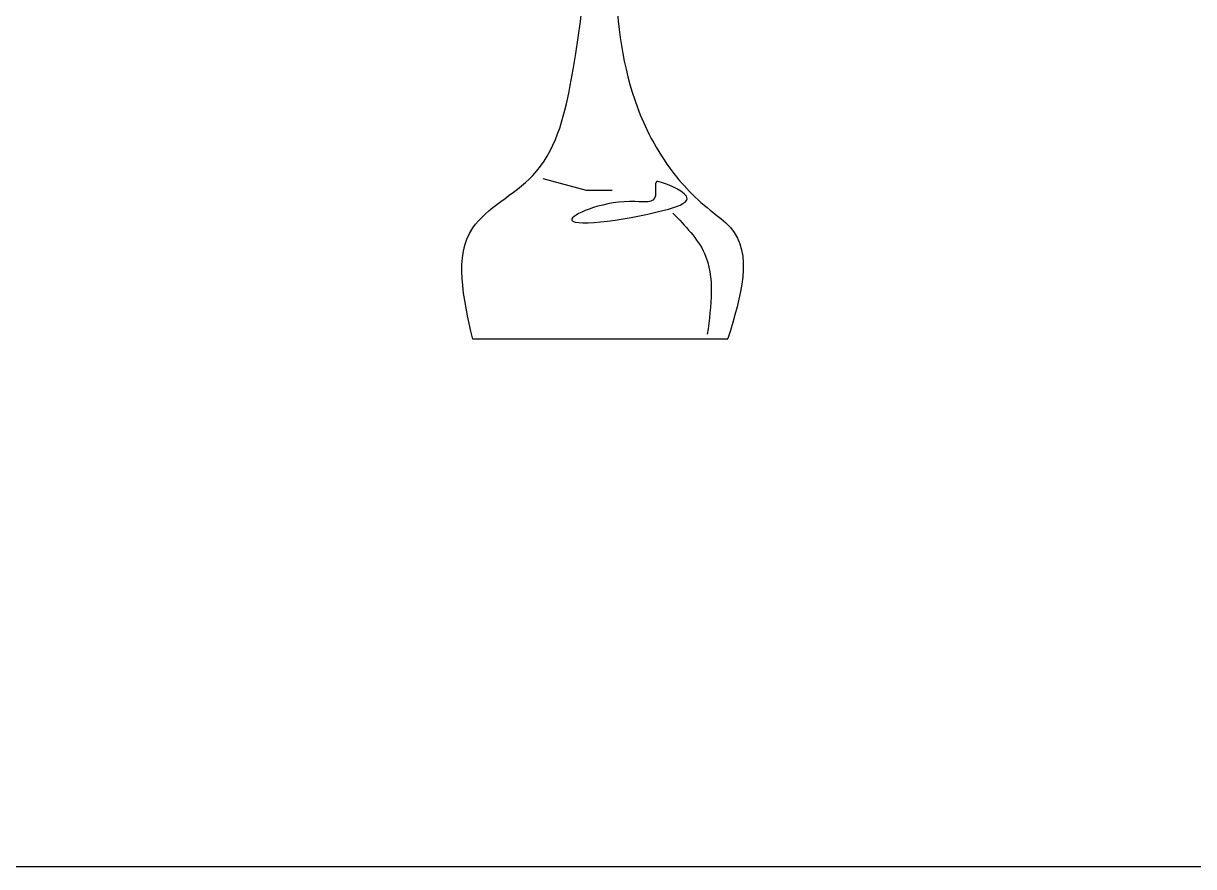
# Model space of a CAD drawing. Header units: millimetres. Extents: x 22565 to 38821, y 15578 to 26720.
# Drawn here: x 31936 to 32643, y 23124 to 23633 of the extents above; entities that cross this region are included whole.
import ezdxf

# ---------------------------------------------------------------- set-up
doc = ezdxf.new("R2010")
doc.units = ezdxf.units.MM
doc.layers.add('www.cad-blocks.net', color=7, linetype='Continuous')

# ---------------------------------------------------------------- blocks, each defined once
blk = doc.blocks.new('A$C1E531EA6')
for p, q in [((334.44, 96.96), (360.57, 90)), ((360.57, 90), (376.26, 90)), ((445.74, 0), (292.01, 0))]:
    blk.add_line(p, q)
blk.add_arc((445.74, 0.5), 0.5, 270, 343.01179)
for points in [[(292.01, 0), (292.01, 67.09), (328.29, 98.81), (350.97, 153.2), (346.44, 457.33)], [(412.84, 76.07), (432.01, 51.7), (433.75, 2.96)]]:
    blk.add_spline(points, degree=3)
blk.add_open_spline([(400.87, 457.33), (395.51, 430.65), (383.83, 372.48), (378.94, 262.67), (374.3, 164.71), (411.19, 101.14), (428.92, 82.07), (463.46, 57.65), (454.05, 26), (446.22, 0.35)], degree=3, knots=[0, 0, 0, 0, 81.333434, 177.332302, 333.242643, 357.43234, 395.627101, 411.684833, 478.833691, 478.833691, 478.833691, 478.833691])
at = {"start_tangent": (0.962875, -0.269946), "end_tangent": (0.962875, -0.269946)}
blk.add_spline([(404.13, 95.22), (421.56, 84.78), (407.62, 77.81), (351.86, 72.59), (390.19, 83.04), (402.39, 86.52), (404.13, 95.22)], degree=3, dxfattribs=at)
blk = doc.blocks.new('format')
at = {"layer": 'www.cad-blocks.net', "color": 155, "true_color": 0x546d8e}
blk.add_line((23683.33, 23123.66), (38820.68, 23123.66), dxfattribs=at)

msp = doc.modelspace()

# ---------------------------------------------------------------- block references
msp.add_blockref('A$C1E531EA6', (31915.04, 23442.25))
at = {"layer": 'www.cad-blocks.net'}
msp.add_blockref('format', (0, 0), dxfattribs=at)

doc.saveas('drawing.dxf')
